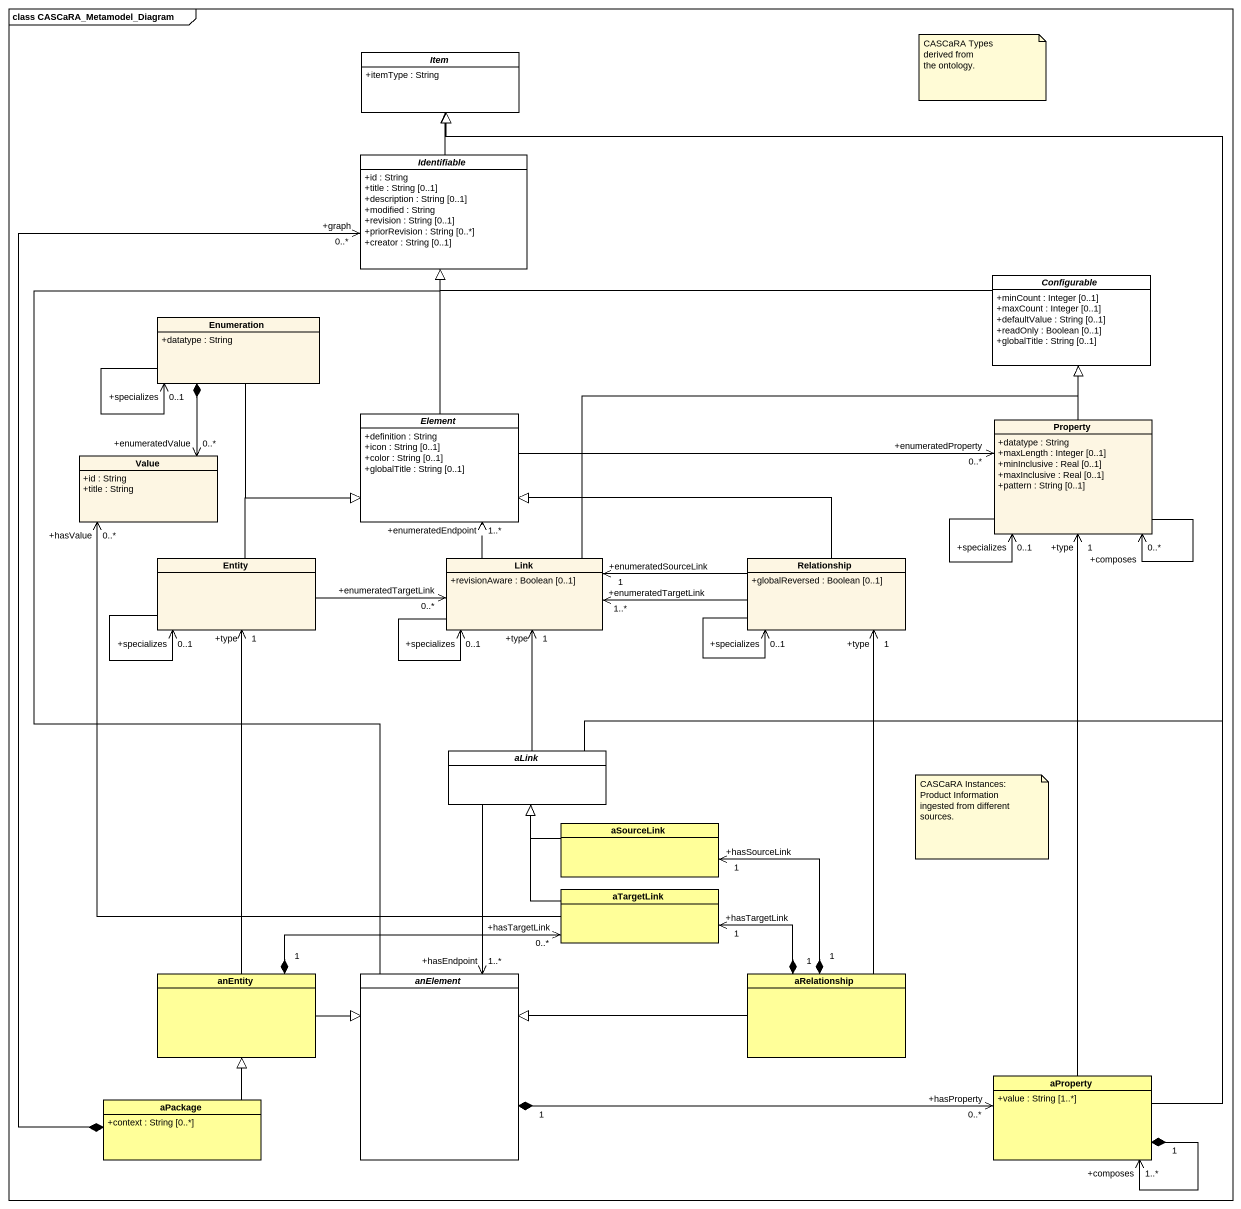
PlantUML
@startuml
mainframe class CASCaRA_Metamodel_Diagram
hide circle
hide empty members
skinparam classAttributeIconSize 0
abstract class Item #FFFFFF {
  +itemType : String
}
abstract class Identifiable #FFFFFF {
  +id : String
  +title : String [0..1]
  +description : String [0..1]
  +modified : String
  +revision : String [0..1]
  +priorRevision : String [0..*]
  +creator : String [0..1]
}
abstract class Configurable #FFFFFF {
  +minCount : Integer [0..1]
  +maxCount : Integer [0..1]
  +defaultValue : String [0..1]
  +readOnly : Boolean [0..1]
  +globalTitle : String [0..1]
}
class Enumeration {
  +datatype : String
}
abstract class Element #FFFFFF {
  +definition : String
  +icon : String [0..1]
  +color : String [0..1]
  +globalTitle : String [0..1]
}
class Property {
  +datatype : String
  +maxLength : Integer [0..1]
  +minInclusive : Real [0..1]
  +maxInclusive : Real [0..1]
  +pattern : String [0..1]
}
class Value {
  +id : String
  +title : String
}
class "Entity" as Entity_
class Link {
  +revisionAware : Boolean [0..1]
}
class Relationship {
  +globalReversed : Boolean [0..1]
}
abstract class aLink #FFFFFF
class aSourceLink #FFFF99
class aTargetLink #FFFF99
class anEntity #FFFF99
abstract class anElement #FFFFFF
class aRelationship #FFFF99
class aPackage #FFFF99 {
  +context : String [0..*]
}
class aProperty #FFFF99 {
  +value : String [1..*]
}
Identifiable -up-|> Item
Configurable -left-|> Identifiable
Enumeration --> "0..1\n+specializes" Enumeration
Enumeration -right-|> Element
Enumeration *--> "+enumeratedValue\n0..*" Value
Element -up-|> Identifiable
Element -right-> "0..*\n+enumeratedProperty" Property
Property -up-|> Configurable
Property --> "0..1\n+specializes" Property
Property --> "+composes\n0..*" Property
Entity_ -up-|> Element
Entity_ --> "0..1\n+specializes" Entity_
Entity_ -right-> "0..*\n+enumeratedTargetLink" Link
Link -right-|> Configurable
Link -up-> "1..*\n+enumeratedEndpoint" Element
Link --> "0..1\n+specializes" Link
Relationship -left-|> Element
Relationship -left-> "1\n+enumeratedSourceLink" Link
Relationship -left-> "1..*\n+enumeratedTargetLink" Link
Relationship --> "0..1\n+specializes" Relationship
aLink -up-|> Item
aLink -up-> "1\n+type" Link
aLink --> "+hasEndpoint\n1..*" anElement
aSourceLink -up-|> aLink
aTargetLink -up-> "+hasValue\n0..*" Value
aTargetLink -up-|> aLink
anEntity -up-> "1\n+type" Entity_
anEntity "1" *-right-> "0..*\n+hasTargetLink" aTargetLink
anEntity -right-|> anElement
anElement -up-|> Identifiable
anElement "1" *-right-> "0..*\n+hasProperty" aProperty
aRelationship -up-> "1\n+type" Relationship
aRelationship "1" *-up-> "1\n+hasSourceLink" aSourceLink
aRelationship "1" *-left-> "1\n+hasTargetLink" aTargetLink
aRelationship -left-|> anElement
aPackage *-up-> "0..*\n+graph" Identifiable
aPackage -up-|> anEntity
aProperty -up-|> Item
aProperty -up-> "1\n+type" Property
aProperty "1" *--> "1..*\n+composes" aProperty
note as N1
  CASCaRA Types
  derived from
  the ontology.
end note
note as N2
  CASCaRA Instances:
  Product Information ingested from different sources.
end note
@enduml
